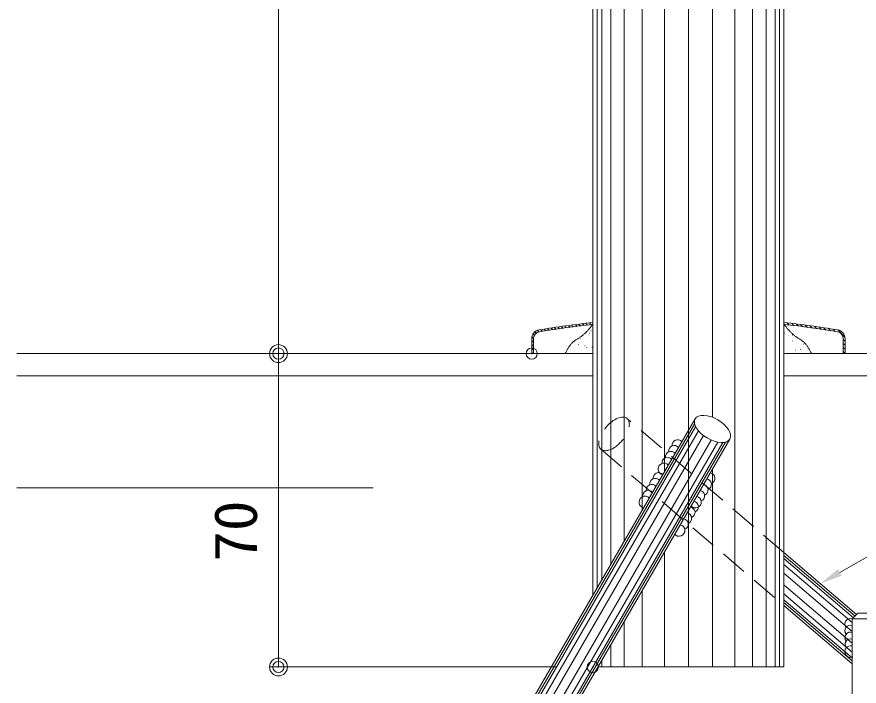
# Model space of a CAD drawing. Units: millimetres, scale not verified. Extents: x -1000 to 1000, y -693 to 692.
# Drawn here: x -654 to -465.9, y -613.4 to -463.9 of the extents above; entities that cross this region are included whole.
import ezdxf
from ezdxf.enums import TextEntityAlignment as Align

# ---------------------------------------------------------------- set-up
doc = ezdxf.new("R2010")
doc.units = ezdxf.units.MM
doc.header["$LTSCALE"] = 5
doc.header["$PDMODE"] = 32
doc.header["$PDSIZE"] = 2.5
doc.linetypes.add('CHAIN1', pattern=[8, 5, -1, 1, -1])
doc.linetypes.add('DASHED1', pattern=[1.8, 1.2, -0.6])
for name, color, linetype, lineweight in [('0-2_1', 3, 'Continuous', 9), ('0-3_center', 5, 'Continuous', 9), ('0-4_5', 1, 'Continuous', 9), ('0-5_0', 1, 'Continuous', 9), ('0-6_DEFPOINTS', 7, 'Continuous', 9), ('0-7_2', 4, 'Continuous', 9), ('0-9_4', 6, 'Continuous', 9), ('0-A_8', 2, 'DASHED1', 9), ('0-E_シール', 3, 'Continuous', 9), ('0-F_hatch', 2, 'Continuous', 9), ('1-0_座金', 7, 'Continuous', 9), ('1-1_sunpou', 1, 'Continuous', 9)]:
    doc.layers.add(name, color=color, linetype=linetype, lineweight=lineweight)
doc.layers.add('1-8_shade', color=7, linetype='Continuous')
doc.styles.add('ＭＳ ゴシック', font='')
doc.styles.get('ＭＳ ゴシック').set_extended_font_data('MS Gothic')

# ---------------------------------------------------------------- blocks, each defined once
blk = doc.blocks.new('_ORIGIN')
at = {"layer": '0-5_0'}
blk.add_line((0, 0), (-5, 0), dxfattribs=at)
blk.add_circle((0, 0), 2.5, dxfattribs=at)
blk = doc.blocks.new('GｱﾝｶｰWD')
at = {"layer": '0-5_0', "color": 5, "linetype": 'CHAIN1'}
blk.add_line((0, -247.21), (0, 120.78), dxfattribs=at)
at = {"layer": '0-5_0', "color": 7}
for p, q in [((-25, 0), (-25, 93.75)), ((25, 93.75), (-25, 93.75)), ((25, 0), (25, 93.75))]:
    blk.add_line(p, q, dxfattribs=at)
at = {"layer": '0-5_0', "color": 7, "linetype": 'DASHED1'}
for p, q in [((-25, -96.41), (-25, 0)), ((25, -96.41), (25, 0)), ((-25, -96.41), (-31.15, -152.22)), ((25, -96.41), (31.15, -152.22)), ((0, -123.99), (-8.38, -200)), ((0, -123.99), (8.38, -200)), ((-31.97, -159.67), (-32.52, -164.64)), ((-4.27, -162.73), (-31.98, -159.67)), ((-31.16, -152.22), (-29.83, -159.91)), ((-3.45, -155.27), (-31.16, -152.22)), ((3.45, -155.27), (31.16, -152.22)), ((4.27, -162.73), (31.98, -159.67)), ((31.16, -152.22), (29.83, -159.91)), ((-4.82, -167.7), (-32.53, -164.64)), ((-32.52, -164.64), (-31.2, -172.34)), ((4.82, -167.7), (32.53, -164.64)), ((-33.34, -172.1), (-33.89, -177.07)), ((-33.89, -177.07), (-32.57, -184.76)), ((-6.19, -180.12), (-33.89, -177.07)), ((-5.64, -175.15), (-33.35, -172.1)), ((5.64, -175.15), (33.35, -172.1)), ((6.19, -180.12), (33.89, -177.07)), ((33.89, -177.07), (32.57, -184.76)), ((33.34, -172.1), (33.89, -177.07)), ((-34.71, -184.52), (-35.26, -189.49)), ((-7.01, -187.57), (-34.71, -184.52)), ((7.01, -187.57), (34.71, -184.52)), ((34.71, -184.52), (35.26, -189.49)), ((-35.26, -189.49), (-33.94, -197.19)), ((-7.56, -192.54), (-35.26, -189.49)), ((-8.38, -200), (-33.94, -197.19)), ((7.56, -192.54), (35.26, -189.49)), ((8.38, -200), (33.94, -197.19)), ((35.26, -189.49), (33.94, -197.19)), ((-13.02, -199.24), (-15.7, -223.56))]:
    blk.add_line(p, q, dxfattribs=at)
at = {"layer": '0-5_0', "color": 7}
blk.add_lwpolyline([(25, 93.75), (18.75, 100), (-18.75, 100), (-25, 93.75)], dxfattribs=at)
at = {"layer": '0-5_0', "color": 7, "linetype": 'DASHED1'}
for points in [[(31.97, -159.67), (32.52, -164.64), (31.2, -172.34)], [(13.02, -199.24), (15.7, -223.56), (-15.7, -223.56)]]:
    blk.add_lwpolyline(points, dxfattribs=at)
at = {"layer": '0-5_0', "color": 7}
blk.add_point((0, 0), dxfattribs=at)
blk = doc.blocks.new('MLeader28')
at = {"layer": '1-1_sunpou'}
blk.add_lwpolyline([(-470.234, -587.97), (-425.902, -562.688), (-424.102, -562.688)], dxfattribs=at)
at = {"layer": '1-1_sunpou', "color": 11}
blk.add_solid([(-469.821, -588.694), (-470.647, -587.246), (-474.578, -590.447)], dxfattribs=at)
at = {"layer": '1-1_sunpou', "color": 2, "style": 'ＭＳ ゴシック'}
for s, height, width, p in [('溶接筋スチール', 9.604, 0.65, (-423.652, -568.702)), ('丸棒φ9（L=90）', 9.621, 0.8, (-423.652, -585.768))]:
    blk.add_text(s, height=height, dxfattribs=dict(at, width=width)).set_placement(p, align=Align.BOTTOM_LEFT)

msp = doc.modelspace()

# ---------------------------------------------------------------- linework, layer by layer
at = {"layer": '0-2_1'}
for p, q in [((-525.387, -238.767), (-525.387, -593.075)), ((-482.687, -238.767), (-482.687, -609.073)), ((-524.253, -609.073), (-482.687, -609.073))]:
    msp.add_line(p, q, dxfattribs=at)
at = {"layer": '0-3_center'}
msp.add_line((-504.037, 138.114), (-504.037, -609.073), dxfattribs=at)
at = {"layer": '0-4_5'}
for p, q in [((-654.037, -539.073), (-525.387, -539.073)), ((-482.687, -539.073), (-354.037, -539.073)), ((-654.037, -544.073), (-525.387, -544.073)), ((-482.687, -544.073), (-354.037, -544.073)), ((-654.037, -569.073), (-574.457, -569.073))]:
    msp.add_line(p, q, dxfattribs=at)
for centre, radius, start, end in [((-506.446, -559.516), 1.219, 39.25196, 188.24042), ((-507.204, -560.825), 1.219, 39.25196, 188.24042), ((-508.719, -563.442), 1.219, 39.25196, 188.77452), ((-507.961, -562.133), 1.219, 39.25196, 188.24042), ((-509.496, -564.862), 1.306, 42.5356, 261.3846), ((-510.714, -566.886), 1.219, 39.25196, 188.24042), ((-499.349, -566.937), 1.219, 291.59639, 80.58486), ((-511.472, -568.194), 1.219, 39.25196, 188.24042), ((-500.107, -568.245), 1.219, 291.59639, 80.58486), ((-512.988, -570.811), 1.219, 39.25196, 188.77452), ((-512.23, -569.502), 1.219, 39.25196, 188.24042), ((-501.622, -570.862), 1.219, 291.06229, 80.58486), ((-500.864, -569.554), 1.219, 291.59639, 80.58486), ((-513.764, -572.231), 1.306, 42.5356, 261.3846), ((-502.468, -572.242), 1.306, 218.45221, 77.30121), ((-503.77, -574.57), 1.219, 291.59639, 80.58486), ((-503.012, -573.262), 1.219, 291.59639, 80.58486), ((-504.528, -575.879), 1.219, 291.59639, 80.58486), ((-506.132, -578.567), 1.306, 218.45221, 77.30121), ((-505.286, -577.187), 1.219, 291.06229, 80.58486), ((-467.857, -599.479), 1.219, 69.5886, 218.57707), ((-467.851, -600.991), 1.219, 69.5886, 218.57707), ((-467.844, -602.503), 1.219, 69.5886, 218.57707), ((-467.837, -604.015), 1.219, 69.5886, 219.11117), ((-467.79, -605.633), 1.306, 72.87225, 291.72125)]:
    msp.add_arc(centre, radius, start, end, dxfattribs=at)
at = {"layer": '0-5_0'}
for p, q in [((-595.599, 115.927), (-595.599, -535.073)), ((-547.037, -539.073), (-597.599, -539.073)), ((-547.037, -539.073), (-597.599, -539.073)), ((-595.599, -543.073), (-595.599, -605.073)), ((-533.387, -609.073), (-597.599, -609.073))]:
    msp.add_line(p, q, dxfattribs=at)
at = {"layer": '0-6_DEFPOINTS'}
for p in [(-595.599, -539.073), (-539.037, -539.073), (-595.599, -609.073), (-525.387, -609.073)]:
    msp.add_point(p, dxfattribs=at)
at = {"layer": '0-7_2'}
for p, q in [((-524.387, -238.767), (-524.387, -591.349)), ((-523.387, -238.767), (-523.387, -589.622)), ((-521.387, -238.767), (-521.387, -586.169)), ((-518.387, -238.767), (-518.387, -580.99)), ((-514.387, -238.767), (-514.387, -574.085)), ((-509.387, -238.767), (-509.387, -565.453)), ((-498.687, -238.767), (-498.687, -553.296)), ((-493.687, -238.767), (-493.687, -609.073)), ((-489.687, -238.767), (-489.687, -609.073)), ((-486.687, -238.767), (-486.687, -609.073)), ((-484.687, -238.767), (-484.687, -609.073)), ((-483.687, -238.767), (-483.687, -609.073)), ((-498.687, -564.937), (-498.687, -609.073)), ((-509.387, -583.409), (-509.387, -609.073)), ((-514.387, -592.041), (-514.387, -609.073)), ((-518.387, -598.946), (-518.387, -609.073)), ((-521.387, -604.125), (-521.387, -609.073)), ((-523.387, -607.578), (-523.387, -609.073))]:
    msp.add_line(p, q, dxfattribs=at)
at = {"layer": '0-9_4'}
for p, q in [((-502.653, -554.825), (-544.497, -627.063)), ((-502.548, -553.645), (-544.391, -625.883)), ((-501.793, -556.333), (-543.637, -628.571)), ((-502.42, -555.421), (-541.347, -622.623)), ((-500.664, -557.376), (-542.508, -629.614)), ((-498.933, -558.379), (-540.777, -630.617)), ((-494.76, -558.156), (-536.604, -630.394)), ((-497.467, -558.839), (-539.311, -631.078)), ((-496.363, -558.929), (-538.207, -631.167)), ((-495.73, -558.834), (-537.574, -631.072)), ((-482.687, -583.522), (-466.468, -597.372)), ((-482.687, -584.179), (-466.822, -597.727)), ((-482.687, -584.837), (-467.177, -598.082)), ((-482.687, -586.152), (-467.432, -599.179)), ((-482.687, -588.124), (-467.432, -601.151)), ((-482.687, -590.754), (-467.432, -603.781)), ((-482.687, -592.727), (-467.432, -605.754)), ((-482.687, -594.042), (-467.432, -607.069)), ((-482.687, -594.699), (-467.432, -607.727)), ((-482.687, -595.357), (-467.432, -608.384))]:
    msp.add_line(p, q, dxfattribs=at)
msp.add_ellipse((-498.654, -555.901), major_axis=(3.894, -2.256), ratio=0.520601, dxfattribs=at)
at = {"layer": '0-A_8'}
for p, q in [((-482.687, -583.522), (-517.73, -553.596)), ((-523.575, -560.44), (-482.687, -595.357))]:
    msp.add_line(p, q, dxfattribs=at)
for start_param, end_param in [(3.1415927, 6.2831853), (0, 3.1415927)]:
    msp.add_ellipse((-520.652, -557.018), major_axis=(-2.922, -3.422), ratio=0.520601, start_param=start_param, end_param=end_param, dxfattribs=at)
at = {"layer": '0-E_シール'}
for points in [[(-525.387, -532.532), (-525.482, -532.652), (-525.577, -532.772), (-525.672, -532.892), (-525.768, -533.011), (-525.864, -533.131), (-525.96, -533.249), (-526.057, -533.367), (-526.154, -533.484), (-526.253, -533.601), (-526.352, -533.716), (-526.452, -533.83), (-526.553, -533.944), (-526.655, -534.056), (-526.758, -534.166), (-526.863, -534.276), (-526.969, -534.383), (-527.077, -534.489), (-527.186, -534.593), (-527.297, -534.696), (-527.41, -534.796), (-527.524, -534.894), (-527.641, -534.99), (-527.759, -535.084), (-527.88, -535.175), (-528.003, -535.264), (-528.128, -535.351), (-528.254, -535.435), (-528.382, -535.519), (-528.511, -535.601), (-528.64, -535.682), (-528.769, -535.764), (-528.898, -535.845), (-529.026, -535.928), (-529.153, -536.011), (-529.278, -536.096), (-529.401, -536.183), (-529.522, -536.272), (-529.64, -536.364), (-529.755, -536.459)], [(-482.687, -532.532), (-482.592, -532.652), (-482.497, -532.772), (-482.402, -532.892), (-482.307, -533.011), (-482.211, -533.131), (-482.114, -533.249), (-482.018, -533.367), (-481.92, -533.484), (-481.822, -533.601), (-481.723, -533.716), (-481.623, -533.83), (-481.522, -533.944), (-481.419, -534.056), (-481.316, -534.166), (-481.211, -534.276), (-481.105, -534.383), (-480.998, -534.489), (-480.888, -534.593), (-480.777, -534.696), (-480.665, -534.796), (-480.55, -534.894), (-480.434, -534.99), (-480.315, -535.084), (-480.195, -535.175), (-480.072, -535.264), (-479.947, -535.351), (-479.82, -535.435), (-479.692, -535.519), (-479.564, -535.601), (-479.434, -535.682), (-479.305, -535.764), (-479.177, -535.845), (-479.049, -535.928), (-478.922, -536.011), (-478.796, -536.096), (-478.673, -536.183), (-478.552, -536.272), (-478.434, -536.364), (-478.319, -536.459)], [(-529.755, -536.459), (-529.867, -536.557), (-529.974, -536.66), (-530.078, -536.766), (-530.179, -536.875), (-530.276, -536.988), (-530.371, -537.103), (-530.462, -537.222), (-530.551, -537.343), (-530.638, -537.467), (-530.722, -537.592), (-530.804, -537.72), (-530.885, -537.85), (-530.963, -537.982), (-531.041, -538.115), (-531.116, -538.249), (-531.191, -538.385), (-531.265, -538.521), (-531.338, -538.659), (-531.41, -538.797), (-531.482, -538.935), (-531.554, -539.073), (-531.554, -539.073)], [(-478.319, -536.459), (-478.208, -536.557), (-478.1, -536.66), (-477.996, -536.766), (-477.895, -536.875), (-477.798, -536.988), (-477.704, -537.103), (-477.612, -537.222), (-477.523, -537.343), (-477.436, -537.467), (-477.352, -537.592), (-477.27, -537.72), (-477.19, -537.85), (-477.111, -537.982), (-477.034, -538.115), (-476.958, -538.249), (-476.883, -538.385), (-476.81, -538.521), (-476.737, -538.659), (-476.664, -538.797), (-476.592, -538.935), (-476.52, -539.073), (-476.52, -539.073)]]:
    msp.add_lwpolyline(points, dxfattribs=at)
at = {"layer": '0-F_hatch'}
for p, q in [((-526.58, -532.697), (-526.934, -532.343)), ((-525.804, -532.59), (-526.157, -532.236)), ((-525.387, -532.532), (-525.387, -532.13)), ((-482.687, -532.13), (-482.687, -532.532)), ((-482.529, -532.554), (-482.687, -532.396)), ((-481.504, -532.696), (-481.971, -532.229)), ((-480.478, -532.837), (-480.945, -532.37)), ((-538.03, -534.505), (-538.317, -534.219)), ((-537.438, -534.214), (-537.757, -533.895)), ((-536.676, -534.092), (-537.031, -533.737)), ((-535.899, -533.985), (-536.254, -533.63)), ((-535.123, -533.877), (-535.477, -533.523)), ((-534.346, -533.77), (-534.701, -533.416)), ((-533.57, -533.663), (-533.924, -533.308)), ((-532.793, -533.555), (-533.147, -533.201)), ((-532.016, -533.448), (-532.371, -533.094)), ((-531.24, -533.341), (-531.594, -532.987)), ((-530.463, -533.233), (-530.817, -532.879)), ((-529.687, -533.126), (-530.041, -532.772)), ((-528.91, -533.019), (-529.264, -532.665)), ((-528.134, -532.911), (-528.487, -532.558)), ((-527.357, -532.804), (-527.711, -532.45)), ((-525.836, -533.98), (-525.786, -533.98)), ((-525.7, -533.793), (-525.65, -533.793)), ((-525.387, -533.553), (-525.337, -533.553)), ((-525.387, -533.921), (-525.337, -533.921)), ((-525.387, -533.921), (-525.337, -533.921)), ((-482, -533.387), (-481.95, -533.387)), ((-479.452, -532.979), (-479.92, -532.512)), ((-478.427, -533.121), (-478.894, -532.653)), ((-477.401, -533.262), (-477.869, -532.795)), ((-476.376, -533.404), (-476.843, -532.937)), ((-475.35, -533.546), (-475.818, -533.078)), ((-474.325, -533.688), (-474.792, -533.22)), ((-473.299, -533.829), (-473.767, -533.361)), ((-472.273, -533.971), (-472.741, -533.503)), ((-471.248, -534.113), (-471.716, -533.644)), ((-469.068, -535.409), (-470.688, -533.788)), ((-538.637, -536.55), (-539.037, -536.15)), ((-538.63, -535.673), (-538.983, -535.32)), ((-538.435, -534.984), (-538.726, -534.694)), ((-528.112, -535.644), (-528.062, -535.644)), ((-526.211, -534.542), (-526.161, -534.542)), ((-525.387, -535.068), (-525.337, -535.068)), ((-525.387, -535.068), (-525.337, -535.068)), ((-482.613, -534.463), (-482.563, -534.463)), ((-482.524, -534.662), (-482.474, -534.662)), ((-481.77, -535.001), (-481.72, -535.001)), ((-480.852, -534.934), (-480.802, -534.934)), ((-480.665, -534.79), (-480.615, -534.79)), ((-480.665, -534.79), (-480.615, -534.79)), ((-469.037, -536.323), (-469.437, -535.923)), ((-538.637, -537.434), (-539.037, -537.034)), ((-538.637, -538.318), (-539.037, -537.918)), ((-530.69, -537.623), (-530.64, -537.623)), ((-528.56, -537.025), (-528.51, -537.025)), ((-527.164, -537.344), (-527.114, -537.344)), ((-526.796, -537.682), (-526.746, -537.682)), ((-525.574, -537.647), (-525.524, -537.647)), ((-525.387, -537.504), (-525.337, -537.504)), ((-480.784, -536.256), (-480.734, -536.256)), ((-478.734, -536.935), (-478.684, -536.935)), ((-478.315, -536.937), (-478.265, -536.937)), ((-478.038, -536.724), (-477.988, -536.724)), ((-477.453, -537.967), (-477.403, -537.967)), ((-477.147, -537.927), (-477.097, -537.927)), ((-469.037, -537.207), (-469.437, -536.807)), ((-469.037, -538.091), (-469.437, -537.691)), ((-538.766, -539.073), (-539.037, -538.802)), ((-525.387, -538.972), (-525.337, -538.972)), ((-480.726, -538.787), (-480.676, -538.787)), ((-480.12, -538.318), (-480.07, -538.318)), ((-479.079, -538.181), (-479.029, -538.181)), ((-478.793, -538.08), (-478.743, -538.08)), ((-478.424, -538.418), (-478.374, -538.418)), ((-477.71, -539.073), (-477.66, -539.073)), ((-469.037, -538.975), (-469.437, -538.575))]:
    msp.add_line(p, q, dxfattribs=at)
for points in [[(-531.554, -539.073), (-525.387, -539.073), (-525.387, -532.532), (-525.482, -532.652), (-525.577, -532.772), (-525.672, -532.892), (-525.768, -533.011), (-525.864, -533.131), (-525.96, -533.249), (-526.057, -533.367), (-526.154, -533.484), (-526.253, -533.601), (-526.352, -533.716), (-526.452, -533.83), (-526.553, -533.944), (-526.655, -534.056), (-526.758, -534.166), (-526.863, -534.276), (-526.969, -534.383), (-527.077, -534.489), (-527.186, -534.593), (-527.297, -534.696), (-527.41, -534.796), (-527.524, -534.894), (-527.641, -534.99), (-527.759, -535.084), (-527.88, -535.175), (-528.003, -535.264), (-528.128, -535.351), (-528.254, -535.435), (-528.382, -535.519), (-528.511, -535.601), (-528.64, -535.682), (-528.769, -535.764), (-528.898, -535.845), (-529.026, -535.928), (-529.153, -536.011), (-529.278, -536.096), (-529.401, -536.183), (-529.522, -536.272)], [(-482.687, -532.532), (-482.687, -539.073), (-476.52, -539.073), (-476.592, -538.935), (-476.664, -538.797), (-476.737, -538.659), (-476.81, -538.521), (-476.883, -538.385), (-476.958, -538.249), (-477.034, -538.115), (-477.111, -537.982), (-477.19, -537.85), (-477.27, -537.72), (-477.352, -537.592), (-477.436, -537.467), (-477.523, -537.343), (-477.612, -537.222), (-477.704, -537.103), (-477.798, -536.988), (-477.895, -536.875), (-477.996, -536.766), (-478.1, -536.66), (-478.208, -536.557), (-478.319, -536.459), (-478.434, -536.364), (-478.552, -536.272), (-478.673, -536.183), (-478.796, -536.096), (-478.922, -536.011), (-479.049, -535.928), (-479.177, -535.845), (-479.305, -535.764), (-479.434, -535.682), (-479.564, -535.601), (-479.692, -535.519), (-479.82, -535.435), (-479.947, -535.351), (-480.072, -535.264), (-480.195, -535.175), (-480.315, -535.084)], [(-480.315, -535.084), (-480.434, -534.99), (-480.55, -534.894), (-480.665, -534.796), (-480.777, -534.696), (-480.888, -534.593), (-480.998, -534.489), (-481.105, -534.383), (-481.211, -534.276), (-481.316, -534.166), (-481.419, -534.056), (-481.522, -533.944), (-481.623, -533.83), (-481.723, -533.716), (-481.822, -533.601), (-481.92, -533.484), (-482.018, -533.367), (-482.114, -533.249), (-482.211, -533.131), (-482.307, -533.011), (-482.402, -532.892), (-482.497, -532.772), (-482.592, -532.652), (-482.687, -532.532)], [(-539.037, -535.756), (-539.037, -539.073), (-538.637, -539.073), (-538.637, -535.756)], [(-469.437, -535.756), (-469.437, -539.073), (-469.037, -539.073), (-469.037, -535.756)], [(-529.522, -536.272), (-529.64, -536.364), (-529.755, -536.459), (-529.867, -536.557), (-529.974, -536.66), (-530.078, -536.766), (-530.179, -536.875), (-530.276, -536.988), (-530.371, -537.103), (-530.462, -537.222), (-530.551, -537.343), (-530.638, -537.467), (-530.722, -537.592), (-530.804, -537.72), (-530.885, -537.85), (-530.963, -537.982), (-531.041, -538.115), (-531.116, -538.249), (-531.191, -538.385), (-531.265, -538.521), (-531.338, -538.659), (-531.41, -538.797), (-531.482, -538.935), (-531.554, -539.073)]]:
    msp.add_lwpolyline(points, dxfattribs=at)
for centre, radius, start, end in [((-504.037, -730.987), 200, 96.128, 99.59407), ((-504.037, -730.987), 200, 80.40593, 83.872), ((-537.037, -535.756), 2, 99.59407, 180), ((-537.037, -535.756), 1.6, 99.59407, 180), ((-504.037, -730.987), 199.6, 96.14033, 99.59407), ((-504.037, -730.987), 199.6, 80.40593, 83.85967), ((-471.037, -535.756), 1.6, 0, 80.40593), ((-471.037, -535.756), 2, 0, 80.40593)]:
    msp.add_arc(centre, radius, start, end, dxfattribs=at)
at = {"layer": '1-0_座金'}
for p, q in [((-539.037, -535.756), (-539.037, -539.073)), ((-538.637, -535.756), (-538.637, -539.073)), ((-469.437, -539.073), (-469.437, -535.756)), ((-469.037, -539.073), (-469.037, -535.756))]:
    msp.add_line(p, q, dxfattribs=at)
for centre, radius, start, end in [((-504.037, -730.987), 200, 96.128, 99.59407), ((-504.037, -730.987), 200, 80.40593, 83.872), ((-537.037, -535.756), 2, 99.59407, 180), ((-537.037, -535.756), 1.6, 99.59407, 180), ((-504.037, -730.987), 199.6, 96.14033, 99.59407), ((-504.037, -730.987), 199.6, 80.40593, 83.85967), ((-471.037, -535.756), 1.6, 0, 80.40593), ((-471.037, -535.756), 2, 0, 80.40593)]:
    msp.add_arc(centre, radius, start, end, dxfattribs=at)

# ---------------------------------------------------------------- block references
at = {"layer": '0-5_0', "xscale": 0.8, "yscale": 0.8}
for p, rotation in [((-595.599, -539.073), 270), ((-595.599, -539.073), 90), ((-595.599, -609.073), 270)]:
    msp.add_blockref('_ORIGIN', p, dxfattribs=dict(at, rotation=rotation))
at = {"layer": '1-1_sunpou'}
msp.add_blockref('MLeader28', (0, 0), dxfattribs=at)
at = {"layer": '1-8_shade', "xscale": 0.2, "yscale": 0.2}
msp.add_blockref('GｱﾝｶｰWD', (-462.432, -617.087), dxfattribs=at)

# ---------------------------------------------------------------- texts
at = {"layer": '0-5_0', "color": 2, "style": 'ＭＳ ゴシック', "width": 1.05}
msp.add_text('70', height=9.604, rotation=90, dxfattribs=at).set_placement((-597.528, -585.596), align=Align.BOTTOM_LEFT)

doc.saveas('drawing.dxf')
